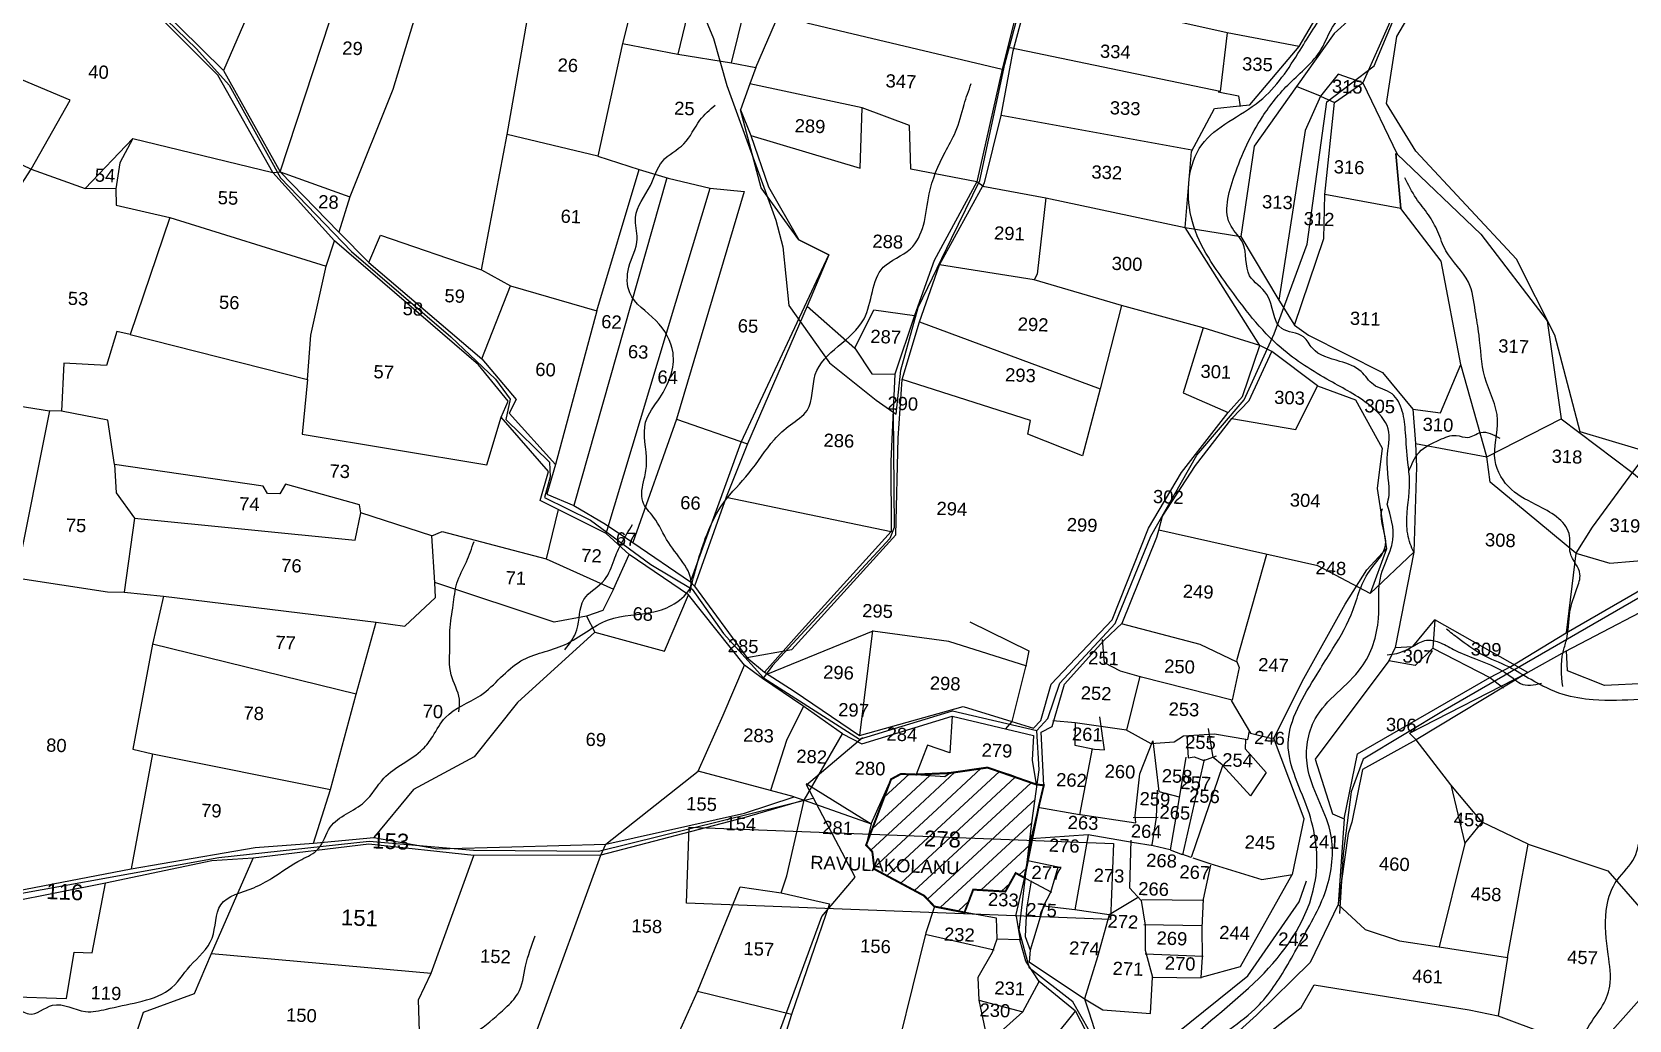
# Model space of a CAD drawing. Header units: inches. Extents: x 199720 to 229574, y 1614135 to 1625567.
# Drawn here: x 200864 to 202926, y 1618887 to 1620163 of the extents above; entities that cross this region are included whole.
import ezdxf
from ezdxf.enums import TextEntityAlignment as Align

# ---------------------------------------------------------------- set-up
doc = ezdxf.new("R2010")
doc.units = ezdxf.units.IN
doc.header["$LTSCALE"] = 15
doc.header["$MEASUREMENT"] = 0
for name, color, linetype in [('HILLS', 3, 'Continuous'), ('PLOT', 7, 'Continuous'), ('PLOT NO', 7, 'Continuous'), ('ROAD', 1, 'Continuous'), ('STREAM', 4, 'Continuous')]:
    doc.layers.add(name, color=color, linetype=linetype)
doc.styles.get("Standard").update_dxf_attribs({"font": 'arial.ttf'})
pattern_1 = [(42.81412, (195178.062, 1622225.539), (-13.040984, 14.07602), [])]

msp = doc.modelspace()

# ---------------------------------------------------------------- hatches: boundary and pattern name
at = {"layer": 'PLOT'}
h = msp.add_hatch(dxfattribs=at)
h.set_pattern_fill('ANSI31', color=11, scale=153.508637, angle=-2.1859)
h.set_pattern_definition(pattern_1)
h.paths.add_polyline_path([(202157.6, 1619161.9), (202161.7, 1619190.8), (202160.6, 1619190.9), (202097.6, 1619212.7), (202048.7, 1619205.6), (202042.5, 1619201.2), (202005.6, 1619203.7), (201985.7, 1619204.4), (201973.1, 1619197.6), (201958, 1619157.5)])
h = msp.add_hatch(dxfattribs=at)
h.set_pattern_fill('ANSI31', color=11, scale=153.508637, angle=-2.1859)
h.set_pattern_definition(pattern_1)
h.paths.add_polyline_path([(201958, 1619157.5), (201940.9, 1619112.6), (201948.9, 1619104), (201951.6, 1619081.6), (202015.8, 1619047.2), (202029, 1619033.3), (202068.1, 1619026.2), (202079.2, 1619055.1), (202120.7, 1619052.6), (202134, 1619076.5), (202145.2, 1619070.4), (202147.9, 1619083.3), (202154.7, 1619141.2), (202157.6, 1619161.9)])
h.paths.add_polyline_path([(202009.9, 1619105.7), (202068, 1619103.5), (202069.2, 1619134.8), (202011.1, 1619137)], flags=24)

# ---------------------------------------------------------------- linework, layer by layer
at = {"layer": 'HILLS'}
msp.add_lwpolyline([(202613, 1620070.1), (202626, 1620156.7), (202676.7, 1620242.8), (202780.8, 1620309.4), (202812.8, 1620347.9), (202954.9, 1620358.8), (203068.3, 1620353.9), (203149.6, 1620210), (203202.3, 1620110.8), (203248.7, 1619959.5), (203315.9, 1619841.3), (203373.9, 1619737.3), (203378.9, 1619677.7), (203340.9, 1619600.2), (203221.1, 1619577.9), (203079.9, 1619571.1), (203014.6, 1619611), (202971, 1619644.4), (202937.7, 1619623.7), (202862.7, 1619646.1), (202830, 1619771.1), (202780.8, 1619869.1), (202650.8, 1620008.4), (202613, 1620070.1)], dxfattribs=at)
at = {"layer": 'PLOT'}
for points in [[(200934.5, 1621102.4), (200923.9, 1621060.7), (200955.6, 1621049.3), (200953.7, 1621028.6), (200957.9, 1621024.4), (200935.6, 1620957.4), (200925.1, 1620919.9), (200957.7, 1620912.8), (200954.6, 1620899.4), (201139.1, 1620841.7), (201125.1, 1620809.4), (201137.5, 1620810.4), (201159.6, 1620832.9), (201222.3, 1620811.2), (201264.6, 1620838), (201189.2, 1620627.2), (201177.7, 1620594), (201094.9, 1620336.5), (201188.6, 1620291.4), (201111.1, 1620112.6)], [(201184.2, 1619982), (201291.7, 1620308.2), (201344.4, 1620431.3), (201480.6, 1620574.5), (201520.4, 1620622.7), (201611.5, 1620647.9), (201667, 1620690.2), (201770.3, 1620665.8), (201966, 1620623)], [(200747.1, 1619698), (200750.2, 1619730.4), (200766.6, 1619837.1), (200786.7, 1619836.7), (200812.5, 1619908), (200862.7, 1619985.2), (200913.4, 1620074.5), (200763.3, 1620137.3), (200727.7, 1620140.5), (200736.3, 1620161.6), (200804.6, 1620260), (200803, 1620386.6), (200882.7, 1620498.5), (200892.4, 1620614.3), (200869, 1620648.6)], [(201767.2, 1620122.5), (201863.7, 1620513.6)], [(201910.4, 1619256.3), (201859.2, 1619292.3), (201807.2, 1619327.5), (201784, 1619344.7), (201711.5, 1619435.6), (201634.9, 1619487.9), (201605.2, 1619515), (201543.1, 1619545.9), (201519.9, 1619557.7), (201530.9, 1619595), (201469.7, 1619665.3), (201478.9, 1619685.9), (201440.3, 1619732.7), (201254.6, 1619892.6), (201174.9, 1619981), (201104, 1620106.9), (200966.3, 1620244.7), (200848, 1620327.9), (200767.7, 1620408.9)], [(200775.8, 1620415.4), (200803, 1620386.6), (200824.9, 1620366.4), (200852.9, 1620334.6), (200969.1, 1620252.9), (201111.1, 1620112.6), (201184.2, 1619982), (201260.3, 1619903.9), (201298.8, 1619864.9), (201444.8, 1619740.3), (201489, 1619687.9), (201480.1, 1619670.4), (201540, 1619604.2), (201528.8, 1619565.9), (201563.7, 1619551.1), (201604.5, 1619526.8), (201639.8, 1619503.5), (201714.1, 1619452.7), (201719.1, 1619446.9), (201786.8, 1619354.9), (201809.9, 1619336)], [(201748.8, 1620346.3), (201697.9, 1620133.9), (201767.2, 1620122.5), (201798.7, 1620116.5), (201829.3, 1620188.1)], [(201188.6, 1620291.4), (201207.6, 1620332.2), (201291.7, 1620308.2), (201387.9, 1620279.8), (201329.9, 1620088.3), (201274.1, 1619949.6), (201260.3, 1619903.9)], [(202142, 1620215.9), (202116.6, 1620114.6), (202083.7, 1619968.8), (202028.6, 1619867.2), (202003.2, 1619796.3), (201977.9, 1619720.5), (201972.9, 1619608.3), (201973.2, 1619517.4), (201854.3, 1619386.3), (201809.9, 1619336), (201848.2, 1619311.5), (201932.3, 1619254.2), (202066, 1619291.5), (202129, 1619272), (202157.2, 1619263.4), (202166.5, 1619273.4), (202179.7, 1619320.3), (202258.6, 1619403.6), (202305.3, 1619522), (202348.1, 1619593.7), (202408.3, 1619671.1), (202427, 1619691.9), (202449.1, 1619757.6), (202388.4, 1619853.6), (202352.7, 1619910), (202360.9, 1620008.2), (202390.8, 1620063.8), (202422.9, 1620066.9), (202436.3, 1620068.6), (202500.2, 1620143.5), (202566, 1620255.9)], [(201444.1, 1619855.3), (201477.4, 1620030.2), (201516.3, 1620251.2), (201583.4, 1620235.4), (201644.5, 1620220.1), (201626.5, 1620147.5), (201697.9, 1620133.9)], [(200776.9, 1619040.8), (200992, 1619082.1), (201152, 1619109.4), (201227.4, 1619115.1), (201305.2, 1619122.6), (201387.3, 1619107.7), (201483.3, 1619110.3), (201604.8, 1619113.8), (201783.9, 1619153.8), (201847.8, 1619174.8), (201861, 1619170.6), (201910.4, 1619256.3), (201935.5, 1619243.4), (202052.2, 1619278.9), (202157.1, 1619254.1), (202155.5, 1619222.2), (202160.6, 1619190.9), (202170.3, 1619189.8), (202166.9, 1619258.6), (202181, 1619265.8), (202197.2, 1619320.5), (202247.7, 1619376.7), (202271.6, 1619399.2), (202316.3, 1619510.3), (202318.9, 1619519.4), (202323.7, 1619537.1), (202366.2, 1619602.5), (202413, 1619663.4), (202435.5, 1619686.6), (202464.9, 1619750), (202449.1, 1619757.6), (202376.1, 1619780.6), (202270.6, 1619809.5), (202158, 1619842.4), (202035.5, 1619861.9), (202093.9, 1619967.6), (202115.2, 1620054.8), (202130.9, 1620138.3), (202152.3, 1620218.7)], [(202500.2, 1620143.5), (202407.2, 1620161.3), (202152.3, 1620218.7)], [(202589, 1620200.2), (202545.2, 1620160.7), (202496.6, 1620092.1), (202441.9, 1620015.1), (202424.7, 1619898.3), (202473.8, 1619816), (202494.1, 1619783.9), (202511.9, 1619770.8), (202607.5, 1619723), (202646.9, 1619675.4), (202650.3, 1619631.2), (202651.5, 1619601.1), (202648, 1619490.7), (202624, 1619367.7), (202615.6, 1619350.5), (202520.5, 1619223.7), (202543.2, 1619152.9), (202558, 1619146.6), (202550.5, 1619036), (202514.3, 1618960.8), (202445, 1618893), (202334.1, 1618792.6)], [(202589, 1620200.2), (202617.1, 1620175.3), (202582.4, 1620096.9), (202626.6, 1620004.5), (202734.6, 1619901.4), (202820.1, 1619789.3), (202838.4, 1619663.1), (202929.4, 1619594.2), (202983.2, 1619550.1), (203010.2, 1619608.4), (202960.9, 1619635), (202925.7, 1619587.8), (202878.5, 1619522.9), (202857.3, 1619489.7), (202844.8, 1619386.5)], [(201864.4, 1620174.2), (202116.6, 1620114.6)], [(202407.2, 1620161.3), (202398.2, 1620085.7), (202126.9, 1620142.2)], [(201626.5, 1620147.5), (201594.5, 1620002.2), (201477.4, 1620030.2)], [(202558, 1619146.6), (202575.2, 1619230.5), (202746, 1619329), (202773.2, 1619343.3), (202844.8, 1619386.5), (202978.1, 1619463.7), (203257, 1619560.1), (203421.7, 1619621.1), (203425.8, 1619613.1), (203439.4, 1619623), (203516.9, 1619637.7), (203720.4, 1619606.6), (203824, 1619808.5), (203845.9, 1619851.6), (203925.1, 1619907.7), (204044, 1619992.4), (204113.5, 1620040.6), (204257.8, 1620146.7)], [(201798.7, 1620116.5), (201790.9, 1620095.4), (201778.6, 1620061.9), (201792.1, 1620028.6), (201814.9, 1619962.3), (201854.2, 1619893.9), (201892.8, 1619874.7), (201864.7, 1619808.3), (201787.8, 1619630.7), (201760.4, 1619561.7), (201719.1, 1619446.9)], [(202092.9, 1619962.3), (202083.7, 1619968.8), (201998.8, 1619985.5), (201996.9, 1620041.9), (201936, 1620064.5), (201790.9, 1620095.4)], [(202527.5, 1620079.5), (202496.6, 1620092.1)], [(202624.9, 1620005.7), (202631.3, 1619934.4), (202533.1, 1619952.4), (202545.8, 1620071.4), (202582.4, 1620096.9), (202550.3, 1620108.1), (202527.5, 1620079.5), (202545.8, 1620071.4)], [(202395.5, 1620085.1), (202421.7, 1620080.1), (202423.9, 1620066.4)], [(202527.5, 1620079.5), (202507.8, 1620035.1), (202487.7, 1619904.8), (202473.8, 1619816)], [(200737.2, 1619840.5), (200757.6, 1619908.3), (200660.7, 1619932), (200687.3, 1620058.5), (200722.3, 1620057.2), (200804.3, 1620024.2), (200805.1, 1620012.7), (200862.7, 1619985.2), (200932.5, 1619960.5), (200993.9, 1620025.1), (201174.9, 1619981), (201184.2, 1619982)], [(201714.1, 1619452.7), (201779.5, 1619632.9), (201892.8, 1619874.7), (201854.2, 1619893.9), (201805.6, 1619961.2), (201778.6, 1620061.9)], [(201792.1, 1620028.6), (201933, 1619986.7), (201936, 1620064.5)], [(202361.4, 1620009.9), (202115.4, 1620054.5)], [(200993.9, 1620025.1), (200977.3, 1619993.7), (200972.2, 1619959.8), (200972.7, 1619938.9), (201042.1, 1619923), (201243.9, 1619860.2), (201254.6, 1619892.6)], [(201594.5, 1620002.2), (201647.8, 1619984.9), (201685.4, 1619973.5), (201739.7, 1619960.8), (201783.3, 1619956.5), (201696.2, 1619662.6), (201639.8, 1619503.5)], [(202857.3, 1619489.7), (202746.7, 1619581.1), (202742.3, 1619613.8), (202708.6, 1619733.1), (202683.3, 1619866.5), (202631.3, 1619934.4), (202624.9, 1620005.7)], [(201184.2, 1619982), (201274.1, 1619949.6)], [(201683.6, 1619974.1), (201563.7, 1619551.1)], [(201593.1, 1619802.6), (201647.8, 1619984.9)], [(200972.2, 1619959.8), (200932.5, 1619960.5)], [(201605.2, 1619515), (201739.7, 1619960.8)], [(202091.5, 1619963.3), (202173.1, 1619948.4), (202352.7, 1619910), (202424.7, 1619898.3)], [(202173.1, 1619948.4), (202161.9, 1619849.8), (202158, 1619842.4)], [(202494.1, 1619783.9), (202532, 1619895.9), (202533.1, 1619952.4)], [(201042.1, 1619923), (200990.7, 1619771.7), (200973.4, 1619775.8), (200960.1, 1619731.8), (200905.2, 1619734.7), (200901.8, 1619672.8)], [(201298.8, 1619864.9), (201314.1, 1619899.9), (201444.1, 1619855.3), (201481.8, 1619834.9), (201593.1, 1619802.6), (201540, 1619604.2)], [(200990.7, 1619771.7), (201219.5, 1619713.8), (201223.8, 1619770.8), (201243.9, 1619860.2)], [(201786.8, 1619354.9), (201845, 1619365), (201979.4, 1619513), (201982.4, 1619637.9), (201987.5, 1619713.6), (202009.7, 1619788.4), (202035.5, 1619861.9)], [(201444.8, 1619740.3), (201481.8, 1619834.9)], [(201864.7, 1619808.3), (201926.5, 1619754.4), (201948.2, 1619720.9), (201977.9, 1619720.5)], [(201926.5, 1619754.4), (201950.9, 1619803.7), (202003.2, 1619796.3)], [(202270.6, 1619809.5), (202243.1, 1619701.5)], [(202009.7, 1619788.4), (202243.1, 1619701.5)], [(202376.1, 1619780.6), (202350.2, 1619696.5), (202408.3, 1619671.1)], [(202413, 1619663.4), (202495.6, 1619649.1), (202523.8, 1619705.7), (202464.9, 1619750)], [(202646.9, 1619675.4), (202682.6, 1619670.7), (202708.6, 1619733.1)], [(200614.4, 1619655.3), (200674.4, 1619663.2), (200740.4, 1619658.4), (200747.1, 1619698), (200791.8, 1619688.4), (200886.5, 1619673.3), (200843.5, 1619457.7), (200776.9, 1619040.8)], [(201219.5, 1619713.8), (201212.6, 1619643.1), (201451.1, 1619603.7), (201469.7, 1619665.3)], [(202243.1, 1619701.5), (202220.1, 1619615.3), (202149.9, 1619643.1), (202153.3, 1619660.6), (201987.5, 1619713.6)], [(202523.8, 1619705.7), (202572.7, 1619687.6), (202607.1, 1619625.2), (202600.9, 1619573.1), (202612.8, 1619495.3), (202591.8, 1619437.6), (202648, 1619490.7)], [(201227.4, 1619115.1), (201249.4, 1619184.2), (201282.4, 1619307.6), (201308.1, 1619400.5), (201345.1, 1619395.2), (201384.8, 1619432.2), (201384.1, 1619451.5), (201380.3, 1619512.1), (201288.5, 1619541.5), (201286.7, 1619551.9), (201191.2, 1619578.8), (201183.9, 1619566.2), (201167.9, 1619566.5), (201162.5, 1619576), (200970.5, 1619604), (200961.8, 1619661.2), (200901.8, 1619672.8), (200886.5, 1619673.3)], [(201696.2, 1619662.6), (201787.8, 1619630.7)], [(202650.3, 1619631.2), (202742.3, 1619613.8), (202838.4, 1619663.1)], [(200970.5, 1619604), (200972.6, 1619567.5), (200996.4, 1619534.6), (200982.8, 1619439), (201033.9, 1619434.2), (201019.3, 1619371.9), (200994.3, 1619236.3), (201019.7, 1619230.6), (200992, 1619082.1)], [(201760.4, 1619561.7), (201973.2, 1619517.4)], [(200996.4, 1619534.6), (201281.3, 1619506.1), (201288.5, 1619541.5)], [(201543.1, 1619545.9), (201527.7, 1619482.4)], [(202857.3, 1619489.7), (202901.2, 1619476.5), (202993, 1619484.2), (202983.2, 1619550.1)], [(201380.3, 1619512.1), (201393.5, 1619517.5), (201527.7, 1619482.4), (201614.7, 1619443), (201634.9, 1619487.9)], [(202591.8, 1619437.6), (202524, 1619473.1), (202318.9, 1619519.4)], [(202412.3, 1619299.4), (202437.1, 1619257.3), (202467.1, 1619250), (202506.2, 1619327.6), (202559.3, 1619423.6), (202587.2, 1619468.2), (202612.6, 1619495.6)], [(200717.8, 1619477.1), (200843.5, 1619457.7), (200961.5, 1619439.4), (200982.8, 1619439)], [(202457.8, 1619487.6), (202419.3, 1619350.5), (202422.7, 1619341.8), (202413.6, 1619299.6), (202296.5, 1619329.5), (202269.3, 1619337.2), (202248.8, 1619348.1), (202246.2, 1619377.9)], [(201614.7, 1619443), (201600.8, 1619415.6), (201580, 1619408.3), (201538.2, 1619400.3), (201384.1, 1619451.5)], [(201033.9, 1619434.2), (201308.1, 1619400.5)], [(201580, 1619408.3), (201590.8, 1619387.4), (201680.5, 1619362.9), (201711.5, 1619435.6)], [(202988, 1619437.7), (202842.9, 1619362), (202795.3, 1619335.3), (202650.9, 1619248.7), (202581.7, 1619210.4), (202568.1, 1619142.3), (202563.3, 1619127.4), (202550.5, 1619036), (202585.1, 1619003.6), (202629.7, 1618988.8), (202680.9, 1618981.2), (202769.2, 1618967.3), (202795.9, 1619113.6), (202898.4, 1619079.3), (202953.7, 1619016.1)], [(203501.8, 1619431.1), (203492, 1619370.3), (203399.7, 1619342.2), (203309.8, 1619415.6), (203257.4, 1619426.7), (203188.6, 1619441), (203059.8, 1619421.8), (203066.5, 1619379), (203109.4, 1619328.8), (202894.3, 1619318.6), (202846.3, 1619337.6), (202845.4, 1619364)], [(202148.2, 1619343.5), (202047.6, 1619375.3), (201949.6, 1619388.8), (201813.4, 1619333.4)], [(201949.2, 1619389.7), (201932.3, 1619254.2)], [(202074.9, 1619400.9), (202150.8, 1619363.4), (202147.4, 1619346.1), (202129, 1619272), (202120.9, 1619262.7)], [(202270.3, 1619398.6), (202371.7, 1619372), (202419.5, 1619349.1)], [(202795.9, 1619113.6), (202736.1, 1619142), (202696, 1619190.2), (202650.9, 1619248.7), (202642.7, 1619256.9), (202795.3, 1619335.3), (202675, 1619403.5), (202672.8, 1619366.9), (202649.6, 1619344.6), (202615.6, 1619350.5)], [(202624, 1619367.7), (202646.6, 1619369.1), (202675, 1619403.5)], [(201282.4, 1619307.6), (201019.3, 1619371.9)], [(201590.8, 1619387.4), (201490.6, 1619296.5), (201434.8, 1619226.4), (201356.3, 1619184.5), (201305.2, 1619122.6)], [(202672.8, 1619366.9), (202746, 1619329), (202763.9, 1619315.5)], [(201598.5, 1619099.7), (201604.8, 1619113.8), (201723.9, 1619207.9), (201756.2, 1619280.2), (201784, 1619344.7)], [(202294.4, 1619330.7), (202277.2, 1619260.8), (202210.8, 1619270.6), (202181.8, 1619273)], [(201859.9, 1619291.8), (201838, 1619247.5), (201817.6, 1619183.2)], [(201861, 1619170.6), (201783.2, 1619147.6), (201598.5, 1619099.7), (201434.5, 1619099), (201298.8, 1619113.9), (201149.5, 1619095.6), (201096, 1619092.2), (200958.7, 1619063.5), (200772.2, 1619026.4), (200730.9, 1619026.9), (200697.4, 1619043.1), (200674.2, 1619074.2), (200605, 1619096.9), (200586.5, 1619068.3), (200573.1, 1619072.6), (200563.8, 1619175.6), (200492.1, 1619192.7), (200500.9, 1619260.4), (200383.7, 1619277.1)], [(202052.2, 1619278.9), (202049.2, 1619231.6), (202020.1, 1619241.7), (202005.6, 1619203.7)], [(202210.8, 1619270.6), (202210.2, 1619241.8), (202235.6, 1619236.6), (202248.9, 1619235.6), (202242.8, 1619278.2)], [(202214.9, 1619152.7), (202289.3, 1619141.3), (202288.4, 1619150.4), (202294.3, 1619204.4), (202310.9, 1619247), (202318.7, 1619181.7), (202344.9, 1619174.7)], [(202276, 1619261.7), (202308.6, 1619243.8), (202338.7, 1619245.7), (202350.5, 1619253.8), (202390.8, 1619256.1), (202433.8, 1619248.9), (202435.9, 1619259.9)], [(202355.2, 1619253.8), (202356.7, 1619225.1), (202364.4, 1619226.5), (202377.1, 1619221.8), (202393.2, 1619228)], [(202362.9, 1619096.2), (202384.9, 1619089), (202451.7, 1619068), (202491.3, 1619074.6), (202506.4, 1619146.3), (202466.8, 1619251.3)], [(202430.8, 1619249), (202430.3, 1619237), (202457.4, 1619206.5), (202437, 1619176.3), (202400.8, 1619216.2), (202389.2, 1619225.6), (202383, 1619263)], [(201019.7, 1619230.6), (201249.4, 1619184.2)], [(202353.7, 1619226.1), (202344.8, 1619170.9), (202333.3, 1619106.3), (202311.7, 1619111.8), (202284.5, 1619115.9), (202227.5, 1619125.7), (202154.2, 1619120.8), (202163.4, 1619160.7), (202170.3, 1619189.8)], [(202232.7, 1619237.5), (202216.6, 1619151.8), (202162.6, 1619161.1)], [(201847.8, 1619174.8), (201817.6, 1619183.2), (201723.9, 1619207.9)], [(201947.4, 1619140), (201973.1, 1619197.6), (201985.7, 1619204.4), (202005.6, 1619203.7), (202042.5, 1619201.2), (202048.7, 1619205.6), (202097.6, 1619212.7), (202126.4, 1619203.7), (202160.6, 1619190.9)], [(202377.2, 1619223.1), (202349.4, 1619100.1), (202333.7, 1619105.9)], [(202401.2, 1619214.9), (202360.8, 1619096.7), (202348.5, 1619101)], [(201863.3, 1619192.3), (201947.4, 1619140)], [(202316.6, 1619183.5), (202315.2, 1619148), (202309.6, 1619112.8)], [(202696, 1619190.2), (202713.9, 1619114.8), (202736.1, 1619142)], [(201638.7, 1618846.1), (201684.4, 1618837.4), (201723.1, 1618923.5), (201778.3, 1619058.6), (201831.2, 1619051.1), (201838.4, 1619072.8), (201861, 1619170.6)], [(201861, 1619170.6), (201947.4, 1619140), (201940.9, 1619112.6), (201948.9, 1619104), (201951.6, 1619081.6), (202015.8, 1619047.2), (202029, 1619033.3), (202108.7, 1619018.8), (202109.8, 1618991.2), (202103.7, 1618973.8), (202085.2, 1618941.5), (202086.3, 1618912.3), (202094.5, 1618873.5), (202113.8, 1618871), (202143.3, 1618897.2), (202164.2, 1618936.6), (202147.2, 1618962.5), (202139.3, 1618990.4), (202109.8, 1618991.2)], [(202285.7, 1619148.3), (202317.8, 1619148.8)], [(202291.2, 1619044.4), (202254.8, 1619022.7), (202210.2, 1619029.1), (202170.1, 1619033.6), (202179.4, 1619051.7), (202188.7, 1619084.2), (202149.7, 1619092.1), (202154.4, 1619125.3)], [(202227.5, 1619125.7), (202210.2, 1619029.1)], [(201258.9, 1618430.4), (201319.8, 1618419.6), (201327.5, 1618439.4), (201395.3, 1618424.8), (201403.4, 1618530.7), (201406, 1618553), (201460.1, 1618719.6), (201516, 1618874.2), (201598.5, 1619099.7)], [(202282.9, 1619119.1), (202281, 1619057.6), (202296.2, 1619041.2), (202301, 1619009.4), (202301.4, 1618976.9), (202310.8, 1618941.9), (202373.7, 1618941.2)], [(202713.9, 1619114.8), (202680.9, 1618981.2)], [(201188.8, 1618317.5), (201066.9, 1618354), (201074.1, 1618400.7), (200936.6, 1618434.2), (200835.8, 1618430.5), (200834.2, 1618472.8), (200856.8, 1618534.1), (200912.8, 1618555.3), (200934.8, 1618646.2), (200990.2, 1618733.4), (200970.4, 1618732.3), (200962.6, 1618772.1), (200982.8, 1618822), (201007.9, 1618896.7), (201073.8, 1618921.1), (201095.5, 1618972.6), (201149.5, 1619095.6)], [(200990, 1618036.2), (201061.6, 1618022.9), (201074.1, 1618051.8), (201094.3, 1618126.4), (201130.6, 1618247.8), (201188.8, 1618317.5), (201236.7, 1618324.2), (201258.9, 1618430.4), (201262.5, 1618451.8), (201158.9, 1618482.4), (201159.9, 1618489.8), (201181.9, 1618570), (201193.6, 1618617.1), (201283.7, 1618726.5), (201366.6, 1618804), (201362.9, 1618913), (201379.5, 1618947.2), (201434.5, 1619099)], [(202490.4, 1619074), (202423.9, 1618955.6), (202373.7, 1618941.7), (202375.1, 1618967.7), (202374.9, 1619005.7), (202376.7, 1619042.8), (202386.1, 1619086.5)], [(200856.8, 1618534.1), (200782.9, 1618632), (200787.3, 1618711.5), (200793.9, 1618711.3), (200826.7, 1618783.1), (200831.6, 1618917.1), (200908.3, 1618914.5), (200918.5, 1618974.5), (200941.7, 1618973.6), (200958.7, 1619063.5)], [(202067.9, 1619025.6), (202079.2, 1619055.1), (202120.7, 1619052.6), (202134, 1619076.5), (202180.1, 1619051.6)], [(202146.3, 1619075.2), (202134.1, 1619023), (202139.7, 1618989.9)], [(202154.1, 1619066.3), (202148, 1619030.2), (202146.2, 1618994.4), (202152.9, 1618977), (202151.4, 1618961.7), (202222.8, 1618914.1), (202228.6, 1618897.4), (202246.1, 1618842), (202279.9, 1618831.3), (202301.6, 1618837.4), (202433.6, 1618943.9), (202500.2, 1619039.4), (202509.3, 1619066.4)], [(201831.2, 1619051.1), (201893.7, 1619036.9), (201844.5, 1618893.9), (201823.9, 1618828.1), (201797, 1618743.5), (201793.4, 1618733), (201761.8, 1618648.3), (201726, 1618582.4)], [(202296.7, 1619042.5), (202375.4, 1619041.6)], [(202029, 1619033.3), (202018, 1618999.4), (201967, 1618791.9), (201959.2, 1618758), (201905, 1618566.6), (201823.4, 1618599.5), (201808.2, 1618541.1), (201778.8, 1618553.4), (201726, 1618582.4), (201690.5, 1618528), (201625, 1618388.2), (201571.1, 1618259.3), (201521.7, 1618113.2), (201398.1, 1618150.2), (201356.8, 1618067.8), (201322.4, 1618011.6), (201314.7, 1617930.7), (201238.5, 1617929), (201227.4, 1617909.9), (201149.7, 1617776.5)], [(202170.1, 1619033.6), (202152.9, 1618977)], [(202254.8, 1619022.7), (202239.5, 1618968.3), (202222.8, 1618914.1), (202246.6, 1618900), (202308.2, 1618895.1), (202310.8, 1618941.9)], [(202017.2, 1618997.6), (202106.2, 1618977.5)], [(202299.3, 1619009.9), (202375.4, 1619008.7)], [(201095.5, 1618972.6), (201379.5, 1618947.2)], [(202301.3, 1618972.2), (202376, 1618969.3)], [(202769.2, 1618967.3), (202756.8, 1618892.1)], [(202322.7, 1618430.1), (202203.4, 1618435), (202180.1, 1618443.6), (202105, 1618472), (202067.4, 1618488.8), (202045.2, 1618498.3), (202050.3, 1618530.6), (202100.4, 1618721.1), (202155.2, 1618828.6), (202211.1, 1618898.3), (202164.2, 1618936.6)], [(201844.5, 1618893.9), (201723.1, 1618923.5)], [(203001.9, 1618662.5), (202880.9, 1618752.6), (202626.4, 1618822.4), (202453.1, 1618853.6), (202455.2, 1618865.9), (202502.7, 1618902.7), (202519.3, 1618932.1), (202719.6, 1618899.9), (202756.8, 1618892.1), (202880.2, 1618846.2), (202946, 1618920)], [(202211.1, 1618898.3), (202242.7, 1618837.5), (202247.5, 1618789.5), (202194.4, 1618702.3), (202113.7, 1618572.6), (202075.9, 1618516.9), (202067.7, 1618488.2)], [(202086.3, 1618912.3), (202143.3, 1618897.2)]]:
    msp.add_lwpolyline(points, dxfattribs=at)
at = {"layer": 'PLOT', "color": 11, "const_width": 2.56}
msp.add_lwpolyline([(201951.6, 1619081.6), (201948.9, 1619104), (201940.9, 1619112.6), (201973.1, 1619197.6), (201985.7, 1619204.4), (202005.6, 1619203.7), (202048.7, 1619205.6), (202097.6, 1619212.7), (202160.6, 1619190.9), (202170.3, 1619189.8), (202163.4, 1619160.7), (202149.7, 1619092.1), (202145.2, 1619070.4), (202134, 1619076.5), (202120.7, 1619052.6), (202079.2, 1619055.1), (202067.9, 1619025.6), (202029, 1619033.3), (202015.8, 1619047.2), (201951.6, 1619081.6)], dxfattribs=at)
at = {"layer": 'PLOT', "color": 11}
msp.add_lwpolyline([(201712.5, 1619135.6), (202260.2, 1619114.7), (202256.4, 1619016.5), (201708.8, 1619037.4)], close=True, dxfattribs=at)
at = {"layer": 'ROAD'}
for points in [[(200738.2, 1620431), (200838.3, 1620344.1), (200907.2, 1620288.6), (200959.6, 1620254.1), (201076.4, 1620140.9), (201118.7, 1620093.7), (201184.6, 1619974), (201276.4, 1619878.9), (201404.5, 1619768.9), (201462.4, 1619714.1), (201481.1, 1619688.3), (201475.9, 1619661.9), (201532, 1619607.2), (201532.8, 1619588.2), (201525.5, 1619561.6), (201585.2, 1619532), (201663, 1619474.9), (201716.1, 1619442.9), (201756.7, 1619385.9), (201808.3, 1619328.7)], [(201693.4, 1620275.9), (201744, 1620154.2), (201761.1, 1620093.4), (201824.2, 1619919.6), (201833.3, 1619885), (201840.9, 1619809.3), (201893.8, 1619735.2), (201953.7, 1619687.1), (201979.9, 1619669), (201985.8, 1619725.7), (202008.3, 1619806.9), (202051, 1619895.8), (202087.9, 1619970.8), (202120, 1620120.8), (202170.6, 1620311.3)], [(201975.8, 1619671.9), (201976.9, 1619522.8), (201971.5, 1619508.4), (201820, 1619344.5), (201808.3, 1619328.7), (201932.3, 1619249.2), (202052.5, 1619286.1), (202161.5, 1619260.7), (202175.6, 1619276.1), (202191.2, 1619321.6), (202262.6, 1619398.5), (202308.3, 1619511.5), (202367.8, 1619616.1), (202429, 1619687.7), (202467.9, 1619772.5), (202510.3, 1619888.3), (202535.9, 1620072.4), (202596.9, 1620118.8), (202633.8, 1620207.6)], [(204298.2, 1620154.7), (204155.9, 1620049.6), (203948.8, 1619908.8), (203853.7, 1619846), (203820.9, 1619797.7), (203763.1, 1619667.5), (203719, 1619600.1), (203539.5, 1619626.4), (203429.2, 1619614.4), (203265, 1619553.2), (202976.2, 1619453.3), (202688.5, 1619287.1), (202582.8, 1619223.7), (202567.3, 1619181.2), (202556.9, 1619101.4), (202552.3, 1619024.4)], [(201832.9, 1617260.7), (201869.4, 1617434.1), (201880.5, 1617524.5), (201962.6, 1617754.8), (202000.2, 1617882.1), (202032.8, 1618010), (202011.8, 1618105.8), (202020.9, 1618300.5), (201953, 1618459.9), (201884.1, 1618616.9), (201830, 1618768.3), (201818.3, 1618842), (201883.9, 1619020.4), (201926.8, 1619071), (201863.9, 1619190.6), (201936.2, 1619251.4)], [(202929.4, 1618747.1), (202892.9, 1618747.9), (202877.9, 1618762), (202685.7, 1618813.5), (202579.5, 1618839.1), (202456, 1618856.8), (202434.7, 1618864.1), (202259.3, 1618807.3), (202229.2, 1618872.5), (202207.6, 1618910.3), (202152, 1618953.7), (202138.4, 1619002.7), (202154.7, 1619141.2), (202164.3, 1619209.7), (202161.5, 1619260.7)], [(201872.1, 1619172.6), (201595.5, 1619104.1), (201433.8, 1619105.6), (201299.3, 1619117.3), (201105.1, 1619096), (200762.4, 1619034), (200686.7, 1619003.2), (200578.4, 1618990.2), (200393.1, 1618950.5), (200325.1, 1618964.6), (200296.5, 1618953.1), (200285.1, 1618908.9), (200262.7, 1618848.4), (200235.1, 1618719.4), (200229.4, 1618675.3), (200230.3, 1618634), (200198.1, 1618596.8), (200100, 1618454.6), (200068.2, 1618397.9), (200035.2, 1618378.6), (199995.7, 1618332.8)]]:
    msp.add_lwpolyline(points, dxfattribs=at)
at = {"layer": 'STREAM'}
for points, knots in [([(202613.6, 1619552.8), (202614.7, 1619556.5), (202618.8, 1619570.1), (202609.4, 1619609.6), (202622.1, 1619651.4), (202585.9, 1619687.7), (202535.4, 1619713.2), (202465.3, 1619757.2), (202408.4, 1619833.2), (202350.1, 1619915.8), (202359.5, 1620028.9), (202453.6, 1620064.3), (202498.1, 1620133.3), (202548.5, 1620216.4), (202613.7, 1620282.7), (202635.5, 1620380.9), (202641.3, 1620454.7), (202663.3, 1620565), (202565, 1620655.4), (202453.4, 1620694.5), (202385.8, 1620774.1), (202375.8, 1620859.7), (202406.8, 1620924.5), (202436.6, 1620974.5), (202460.9, 1621006.4), (202470.7, 1621019.3)], [222.245241, 222.245241, 222.245241, 222.245241, 223.931318, 228.585223, 232.307075, 235.994984, 241.974092, 249.422431, 259.762557, 269.565205, 278.747154, 287.932134, 296.123122, 302.326893, 316.606152, 322.2124, 331.310425, 338.686921, 353.605648, 364.102388, 373.962404, 382.324751, 387.700952, 394.679987, 399.433715, 399.433715, 399.433715, 399.433715]), ([(201302.6, 1617984.7), (201300.6, 1617999.3), (201296, 1618032.5), (201354.7, 1618036.3), (201389.6, 1618064.7), (201431.7, 1618084), (201466.6, 1618099.7), (201497.7, 1618111.8), (201508.9, 1618130.8), (201518.4, 1618156.3), (201576.1, 1618145.6), (201633.8, 1618145.4), (201717.5, 1618122.7), (201786.9, 1618143.3), (201842, 1618169), (201872.5, 1618197.2), (201898.8, 1618232.3), (201928.2, 1618264.7), (201948.9, 1618306), (201980.4, 1618353.9), (202045.4, 1618416.3), (202087.1, 1618503.1), (202128.7, 1618573.8), (202170, 1618633.5), (202209.5, 1618684.5), (202242.3, 1618737.1), (202253.1, 1618782.9), (202307.5, 1618801.7), (202361.5, 1618872.2), (202456.8, 1618935.7), (202530.1, 1619046.8), (202519.7, 1619155.9), (202467.6, 1619244.6), (202512.3, 1619315.3), (202544, 1619367.2), (202571.2, 1619410.1), (202581, 1619461.9), (202622.7, 1619499), (202602.3, 1619531.6), (202607.3, 1619546.5), (202607.7, 1619547.4)], [0, 0, 0, 0, 3.68642, 8.444002, 13.331496, 17.340729, 21.779476, 24.814387, 26.605948, 28.176218, 32.164009, 40.262564, 46.956831, 56.575755, 60.704388, 64.728931, 68.583097, 73.578953, 77.446599, 82.076234, 90.311875, 103.601624, 109.915912, 114.395877, 124.871312, 128.732991, 132.669646, 137.698677, 144.006113, 158.38101, 171.25386, 180.304099, 189.432104, 198.895449, 202.040523, 207.537343, 213.537893, 217.345063, 221.791803, 222.075351, 222.075351, 222.075351, 222.075351])]:
    msp.add_open_spline(points, degree=3, knots=knots, dxfattribs=at)
for points in [[(202648, 1619490.7), (202643.4, 1619501.6), (202639, 1619527.8), (202642.6, 1619582.3), (202640.4, 1619606.5), (202637.3, 1619645.4), (202633.2, 1619672.8), (202619.9, 1619695.1), (202596, 1619707.1), (202580, 1619724), (202552.7, 1619737.2), (202517.1, 1619754.1), (202505.7, 1619768.7), (202477.5, 1619779.5), (202458.4, 1619823.5), (202436.1, 1619847.8), (202427.2, 1619890.1), (202412.1, 1619911.7), (202416.2, 1619976.4), (202452.7, 1620053), (202487.9, 1620096.5), (202528.2, 1620139.6), (202549.2, 1620176.9), (202592.4, 1620205.2), (202614.8, 1620232.9), (202641, 1620299.4), (202651.2, 1620338.8), (202667.7, 1620414.8), (202680.8, 1620485.5), (202689.2, 1620515.1), (202649.4, 1620593.1), (202607.7, 1620630.5), (202568.9, 1620670.6), (202525.8, 1620695.3), (202473.4, 1620712.3), (202441.2, 1620752.7), (202414, 1620813.5), (202422.2, 1620884.6), (202439.9, 1620919.7), (202457.4, 1620937.2), (202459.5, 1620956.6), (202470.6, 1620975.7), (202487.6, 1620980.9), (202516.7, 1621018.8)], [(200867.8, 1620702.7), (200903.5, 1620671.8), (200908.2, 1620604.8), (200916.9, 1620559), (200907.5, 1620503), (200848.1, 1620400.3), (200828.6, 1620387.4), (200829.1, 1620353.8), (200828, 1620300.6), (200791, 1620213.9), (200767.9, 1620168.2), (200734.8, 1620089), (200721.6, 1620064.1), (200686.9, 1620062.2), (200670.6, 1620039.6), (200656.1, 1620027.5), (200647.5, 1620006), (200632, 1619980.2)], [(201057.8, 1618050.3), (201036.5, 1618062.5), (200996.9, 1618084), (200964.7, 1618134.8), (200953.5, 1618174.3), (200968.5, 1618233.9), (200975.4, 1618260.9), (200979.8, 1618328.4), (200962.2, 1618356.8), (200905.3, 1618402.1), (200876.2, 1618426.4), (200869.8, 1618462.9), (200871.3, 1618502.4), (200870.2, 1618543.8), (200855.9, 1618622.9), (200844.1, 1618657.9), (200844.6, 1618696.9), (200813.7, 1618757.6), (200797.1, 1618797.8), (200793.5, 1618858.8), (200784, 1618895.6), (200779.8, 1618929.8), (200725, 1618996.8), (200684.8, 1619041.5), (200660.5, 1619071), (200660.9, 1619106.9), (200665.6, 1619134.5), (200659.1, 1619164.7), (200647.3, 1619252.4), (200638.3, 1619325.4), (200633.5, 1619366.5), (200649.7, 1619433.1), (200634.2, 1619492.3), (200646.1, 1619542.2), (200642, 1619601.5), (200640.3, 1619652.9), (200635.6, 1619695.3), (200635.6, 1619790.6), (200636.7, 1619855.6), (200634.9, 1619915.2), (200638.2, 1619955.2), (200631.4, 1619991.4), (200648.4, 1620032.1), (200684.4, 1620067.6), (200703.4, 1620076.4), (200719.3, 1620111.1), (200756.2, 1620185.6), (200793.4, 1620229.1), (200811.8, 1620283.9), (200797.1, 1620351.5), (200845, 1620427.4), (200880.8, 1620481.9), (200897.1, 1620564.8), (200898.1, 1620626.1), (200878.5, 1620648.2), (200847.4, 1620668.5)], [(201713.3, 1619438.8), (201735.5, 1619514.2), (201757, 1619554.9), (201789.6, 1619592.9), (201822.4, 1619636.1), (201843.2, 1619655.3), (201864.6, 1619673.8), (201875.3, 1619720.1), (201938.2, 1619792.1), (201963, 1619858.6), (201998, 1619882.5), (202014.8, 1619912.9), (202022.3, 1619953.4), (202042.9, 1620007.4), (202056.5, 1620033.6), (202067.4, 1620068.7), (202076.6, 1620095.8)], [(200783.9, 1618894.6), (200802, 1618905.9), (200818.8, 1618898.4), (200841.7, 1618901.7), (200859.9, 1618894.5), (200890.5, 1618905.8), (200932.9, 1618897.7), (200959.9, 1618900.8), (201001, 1618909.9), (201040.6, 1618925.6), (201068.2, 1618956.5), (201096.4, 1618992.5), (201107.8, 1619035.6), (201150.4, 1619057.6), (201173.7, 1619070), (201212.2, 1619094), (201233.5, 1619107.6), (201249, 1619135.7), (201293.4, 1619168.3), (201318.2, 1619198.9), (201368.3, 1619236.3), (201381.4, 1619253), (201397.7, 1619277.4), (201442.9, 1619305.9), (201495.1, 1619350.3), (201551.6, 1619371.3), (201608.4, 1619403.4), (201666.8, 1619413.7), (201693.2, 1619424.2), (201714, 1619445.9), (201686, 1619503), (201666.4, 1619536.2), (201652.4, 1619556.2), (201654.4, 1619585.3), (201657.5, 1619606.8), (201656.2, 1619658.7), (201674.5, 1619690), (201691.6, 1619748.2), (201669.5, 1619789.8), (201635.7, 1619825.7), (201634.6, 1619858.6), (201645.3, 1619895.2), (201643.1, 1619923.1), (201662.3, 1619964.1), (201677.8, 1619995.4), (201705.7, 1620018.2), (201726.4, 1620048.4), (201746.1, 1620068.1)], [(202840.4, 1619317.4), (202840.7, 1619361.8), (202845, 1619376.9), (202849.6, 1619413.6), (202858.6, 1619443.8), (202862.6, 1619462.6), (202850.2, 1619489.4), (202849.1, 1619511.9), (202810.3, 1619549.9), (202774.1, 1619571.6), (202752.9, 1619609.3), (202756.3, 1619661.7), (202739.9, 1619716.8), (202732.3, 1619771.2), (202727.4, 1619802.3), (202718.6, 1619839.4), (202689.6, 1619879.8), (202679, 1619904.6), (202666.9, 1619926.4), (202651.1, 1619947.8), (202636.4, 1619974.2)], [(200807.5, 1618128.8), (200821.2, 1618136.1), (200848.7, 1618132.9), (200864.6, 1618135.5), (200884.1, 1618140.5), (200882.2, 1618152.2), (200857.9, 1618175.1), (200866.2, 1618209.9), (200851.4, 1618243.5), (200858.6, 1618279.7), (200846.3, 1618333.1), (200842.8, 1618365.8), (200846.3, 1618384.2), (200842.9, 1618444.4), (200854.1, 1618480.9), (200855.6, 1618502), (200864.5, 1618513.7), (200828.9, 1618530.1), (200798.9, 1618550.2), (200780.1, 1618559.3), (200759.2, 1618560.8), (200734.8, 1618577.6), (200721.8, 1618592.2), (200696.7, 1618602), (200682.8, 1618634.9), (200664, 1618657.2), (200660.7, 1618737.6), (200644.1, 1618795.8), (200594.2, 1618840.6), (200533.2, 1618872.2), (200469.7, 1618910.7), (200443.5, 1618920), (200379.9, 1618950), (200349.8, 1619024.3), (200352.3, 1619078.1), (200347.9, 1619188.4), (200355.4, 1619276.8), (200393.3, 1619359.4), (200414.7, 1619406.1), (200418.9, 1619478.6), (200440.9, 1619575.5), (200471.8, 1619582.6), (200497.7, 1619601.7), (200518.9, 1619617.3), (200554.7, 1619658)], [(202641.8, 1619595.3), (202654.8, 1619619.7), (202681.3, 1619635.8), (202702.8, 1619641.5), (202717.9, 1619639), (202734.4, 1619645.3), (202759, 1619637.9)], [(201483.7, 1617484.6), (201509.6, 1617491), (201552.1, 1617496.4), (201596.6, 1617493.6), (201627.8, 1617484.8), (201668.4, 1617485.2), (201700.1, 1617508.5), (201726.7, 1617546.7), (201746.1, 1617620.3), (201828.2, 1617671.4), (201894.9, 1617705.2), (201904.5, 1617717.9), (201958.1, 1617741.8), (201996.4, 1617769.6), (202051.2, 1617812.8), (202128.3, 1617860.5), (202147.6, 1617885.1), (202181.6, 1617898.5), (202195.2, 1617963.8), (202190.4, 1618023.7), (202193.8, 1618091.6), (202195, 1618131), (202193.6, 1618175.6), (202200.7, 1618213.2), (202203.1, 1618252), (202201.1, 1618282.2), (202186.1, 1618325.5), (202170, 1618368.4), (202171, 1618409.7), (202167.6, 1618470.6), (202166.7, 1618552.3), (202173.9, 1618591.4), (202223, 1618680.8), (202248.2, 1618717.8), (202285, 1618767.1), (202321.9, 1618788.2), (202369.1, 1618840.9), (202442.8, 1618900.8), (202482.9, 1618954.2), (202501.4, 1618987.2), (202536.3, 1619059.9), (202540, 1619130.7), (202510.7, 1619214.3), (202520.7, 1619275.6), (202580.1, 1619341.7), (202602.4, 1619405.3), (202605.9, 1619461.9), (202619, 1619497), (202621.1, 1619506.7), (202613.6, 1619552.8)], [(201551.7, 1619364.6), (201567.5, 1619390.7), (201576.4, 1619429.6), (201603.4, 1619455.3), (201615.4, 1619480.7), (201625.2, 1619502.6), (201639.4, 1619526.5)], [(201415.2, 1619284.6), (201415.8, 1619300.9), (201405.1, 1619332.4), (201403.6, 1619371), (201403.6, 1619389.5), (201407.8, 1619422.7), (201412.6, 1619450.7), (201424.8, 1619478.4), (201434.7, 1619504.7)], [(203319, 1619069.7), (203298.2, 1619106), (203280.4, 1619146.9), (203260.5, 1619172.6), (203242.2, 1619188.6), (203227, 1619215.9), (203201.7, 1619231.7), (203148.9, 1619246.4), (203080.3, 1619290.1), (203029.4, 1619301.3), (202975.3, 1619302.4), (202939.6, 1619300.6), (202879.5, 1619300.1), (202840.9, 1619307.1), (202799.5, 1619326.2), (202770.6, 1619342.6), (202736, 1619358.7), (202705.8, 1619379.3), (202690.1, 1619391.4)], [(202613.5, 1619358.3), (202626, 1619360.1), (202647.2, 1619369.5), (202664.6, 1619377.1), (202680.2, 1619374.7), (202699.3, 1619365.2), (202727.9, 1619353), (202776.5, 1619328), (202785.9, 1619321.2), (202812.8, 1619321.6)], [(202791, 1618231.4), (202828.2, 1618226.3), (202870.4, 1618244.1), (202890.8, 1618271), (202900.9, 1618294.1), (202901.1, 1618335.1), (202890.4, 1618381.2), (202891.4, 1618407), (202889.8, 1618451.3), (202902, 1618514.9), (202903.4, 1618565.6), (202908.1, 1618602.3), (202901.8, 1618620), (202925.4, 1618669.4), (202903.3, 1618696.1), (202891.3, 1618733.3), (202857.7, 1618760.4), (202853.5, 1618794.3), (202862.7, 1618841.9), (202870.8, 1618872.9), (202889.9, 1618902.2), (202901.1, 1618930.3), (202899, 1618971.3), (202896.6, 1619028.1), (202908.1, 1619063.7), (202930.9, 1619092.8), (202941, 1619126.5)], [(200870, 1618571.6), (200876.3, 1618592.8), (200891.6, 1618622.4), (200908.7, 1618649.7), (200913.9, 1618690.2), (200924.8, 1618736.5), (200936.2, 1618769.2), (200968.6, 1618803.2), (200994.2, 1618800.8), (201012, 1618762.6), (201022.1, 1618753.1), (201050.2, 1618758), (201105.3, 1618774.2), (201128.2, 1618773.3), (201158.6, 1618778.5), (201184.7, 1618789.4), (201215.6, 1618807.5), (201225.8, 1618823.6), (201241.8, 1618845.8), (201281.3, 1618849.8), (201316.8, 1618844.3), (201352, 1618842.1), (201441.8, 1618874.5), (201475.4, 1618902.5), (201491.2, 1618920.7), (201501.3, 1618956.4), (201513.7, 1618995.3)]]:
    msp.add_spline(points, degree=3, dxfattribs=at)

# ---------------------------------------------------------------- texts
at = {"layer": 'PLOT', "color": 11}
msp.add_text('278', height=20.47, rotation=357.8141, dxfattribs=at).set_placement((202039.5, 1619120.4), align=Align.MIDDLE_CENTER)
at = {"layer": 'PLOT NO'}
for s, height, p in [('29', 17, (201277.8, 1620141.4)), ('334', 17, (202262.7, 1620137.1)), ('40', 17, (200949.8, 1620110.8)), ('26', 17, (201555.8, 1620119.5)), ('335', 17, (202446.2, 1620120.8)), ('347', 17, (201985.9, 1620098.8)), ('315', 17, (202562.2, 1620091.9)), ('25', 17, (201706.3, 1620063.7)), ('333', 17, (202275.4, 1620064)), ('289', 17, (201868.5, 1620040.9)), ('54', 17, (200958.3, 1619977.3)), ('332', 17, (202251.7, 1619981.1)), ('316', 17, (202564.5, 1619987.8)), ('55', 17, (201117, 1619948.2)), ('28', 17, (201246.7, 1619943)), ('313', 17, (202472, 1619942.7)), ('61', 17, (201559.7, 1619924.3)), ('312', 17, (202525.7, 1619920.9)), ('291', 17, (202125.9, 1619902.4)), ('288', 17, (201968.9, 1619891.8)), ('300', 17, (202277.8, 1619863.1)), ('53', 17, (200923.4, 1619818.2)), ('56', 17, (201118.6, 1619813.2)), ('59', 17, (201409.7, 1619821.6)), ('58', 17, (201355.8, 1619805)), ('311', 17, (202585.4, 1619792.3)), ('62', 17, (201612.1, 1619788.1)), ('65', 17, (201788.4, 1619782.8)), ('292', 17, (202156.5, 1619784.8)), ('287', 17, (201966.2, 1619768.9)), ('317', 17, (202776.9, 1619756.6)), ('63', 17, (201646.6, 1619749.4)), ('57', 17, (201318.1, 1619723.5)), ('60', 17, (201527, 1619726.5)), ('64', 17, (201684.7, 1619716.7)), ('293', 17, (202140.2, 1619719.3)), ('301', 17, (202392.5, 1619723.8)), ('303', 17, (202487.6, 1619690.2)), ('290', 17, (201988.2, 1619682.7)), ('305', 17, (202604.1, 1619679.2)), ('310', 17, (202679.3, 1619655.3)), ('286', 17, (201905.8, 1619634.8)), ('318', 17, (202845.9, 1619614.2)), ('73', 17, (201261.3, 1619595.3)), ('74', 17, (201144.6, 1619553)), ('66', 17, (201714.1, 1619554.4)), ('294', 17, (202051.6, 1619546.8)), ('302', 17, (202331.1, 1619562.1)), ('304', 17, (202507.8, 1619557.7)), ('75', 17, (200920.8, 1619525.4)), ('299', 17, (202219.8, 1619525.9)), ('319', 17, (202920.6, 1619525.2)), ('67', 17, (201631, 1619507.7)), ('308', 17, (202759.8, 1619506.3)), ('72', 17, (201586.3, 1619486.3)), ('76', 17, (201198.9, 1619473.4)), ('248', 17, (202541, 1619470.2)), ('71', 17, (201488.6, 1619457.5)), ('249', 17, (202369.7, 1619439.8)), ('68', 17, (201652.6, 1619411)), ('295', 17, (201955.7, 1619414.8)), ('77', 17, (201191.3, 1619374)), ('285', 17, (201782.1, 1619369.5)), ('309', 17, (202741.4, 1619365.4)), ('251', 17, (202247.5, 1619353.9)), ('250', 17, (202345.6, 1619343.1)), ('247', 17, (202466.9, 1619345.1)), ('307', 17, (202653.4, 1619356.2)), ('296', 17, (201905.3, 1619335.4)), ('298', 17, (202043, 1619321.3)), ('252', 17, (202237.9, 1619308.6)), ('78', 17, (201150.2, 1619282.8)), ('70', 17, (201381.5, 1619285.2)), ('297', 17, (201924.7, 1619286.9)), ('253', 17, (202351.3, 1619287.8)), ('284', 17, (201987.2, 1619255.4)), ('261', 17, (202226.5, 1619255.6)), ('306', 17, (202631.9, 1619267.8)), ('80', 17, (200895.4, 1619241.4)), ('69', 17, (201591.9, 1619248.8)), ('283', 17, (201802, 1619254.1)), ('279', 17, (202109.9, 1619234.7)), ('255', 17, (202372.6, 1619245.3)), ('246', 17, (202461.8, 1619250.9)), ('282', 17, (201870.6, 1619226.8)), ('254', 17, (202420.5, 1619222.2)), ('280', 17, (201946, 1619211.6)), ('262', 17, (202206.1, 1619196.5)), ('260', 17, (202268.7, 1619207.5)), ('258', 17, (202342.5, 1619201.6)), ('257', 17, (202366.6, 1619192.8)), ('256', 17, (202377.8, 1619175.8)), ('79', 17, (201095.5, 1619157.1)), ('155', 17, (201728.5, 1619165.6)), ('259', 17, (202313.8, 1619172)), ('265', 17, (202339.6, 1619154.5)), ('154', 17, (201779.1, 1619139.7)), ('281', 17, (201904.1, 1619134.8)), ('263', 17, (202221, 1619141.3)), ('459', 17, (202719.5, 1619145.4)), ('153', 20.47, (201327, 1619117.7)), ('276', 17, (202196.7, 1619111.9)), ('264', 17, (202302.6, 1619130.3)), ('245', 17, (202449.5, 1619116)), ('241', 17, (202532.3, 1619116.8)), ('268', 17, (202322.4, 1619092.5)), ('RAVULAKOLANU ', 17, (201968.4, 1619086.7)), ('277', 17, (202174.2, 1619076.8)), ('273', 17, (202254.5, 1619073.2)), ('267', 17, (202365.3, 1619077.5)), ('460', 17, (202622.9, 1619088.1)), ('116', 20.47, (200906.2, 1619052.3)), ('266', 17, (202312.1, 1619055.9)), ('233', 17, (202118.1, 1619042)), ('275', 17, (202167.4, 1619028.7)), ('458', 17, (202741.4, 1619049.2)), ('151', 20.47, (201286.8, 1619018.6)), ('272', 17, (202272.5, 1619013.8)), ('158', 17, (201657.8, 1619007.9)), ('232', 17, (202061.3, 1618997)), ('269', 17, (202335.8, 1618992.1)), ('244', 17, (202416.7, 1618999.2)), ('242', 17, (202492.8, 1618990.8)), ('152', 17, (201462.3, 1618968.8)), ('157', 17, (201802.4, 1618978.5)), ('156', 17, (201953, 1618982)), ('274', 17, (202222.8, 1618979.2)), ('457', 17, (202865.9, 1618967.5)), ('271', 17, (202279, 1618952.9)), ('270', 17, (202346.4, 1618959.7)), ('231', 17, (202126.4, 1618927.6)), ('461', 17, (202665.8, 1618943)), ('119', 17, (200959.5, 1618921.5)), ('150', 17, (201211.8, 1618892.8)), ('230', 17, (202107.2, 1618899.2))]:
    msp.add_text(s, height=height, rotation=357.8141, dxfattribs=at).set_placement(p, align=Align.MIDDLE_CENTER)

doc.saveas('drawing.dxf')
